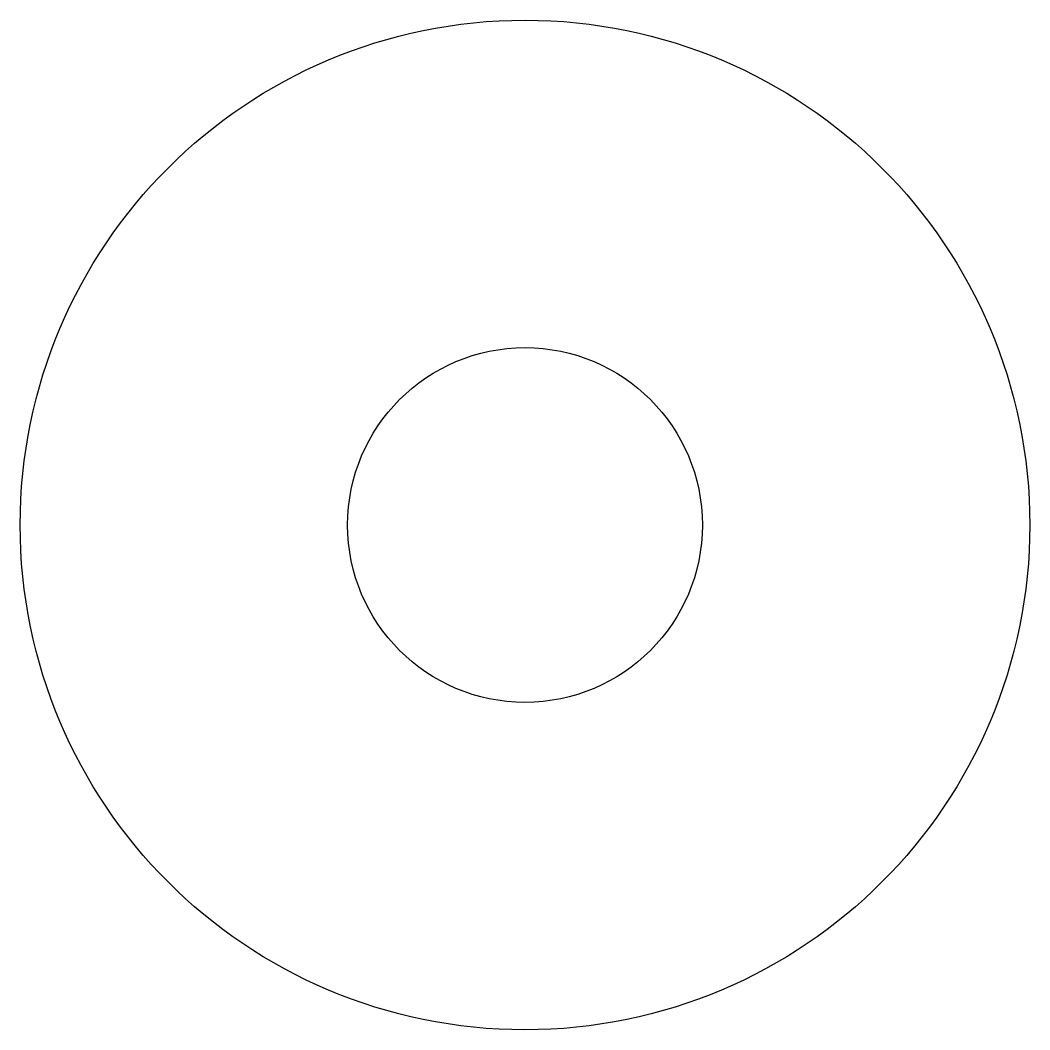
# Model space of a CAD drawing. Extents: x -1.85 to 1.85, y -1.85 to 1.85.
import ezdxf

# ---------------------------------------------------------------- set-up
doc = ezdxf.new("R2010")
doc.units = 0
doc.layers.add('DEFAULT', color=7, linetype='CONTINUOUS')

msp = doc.modelspace()

# ---------------------------------------------------------------- linework, layer by layer
at = {"layer": 'DEFAULT'}
for radius in [1.85, 0.65]:
    msp.add_circle((0, 0), radius, dxfattribs=at)

doc.saveas('drawing.dxf')
